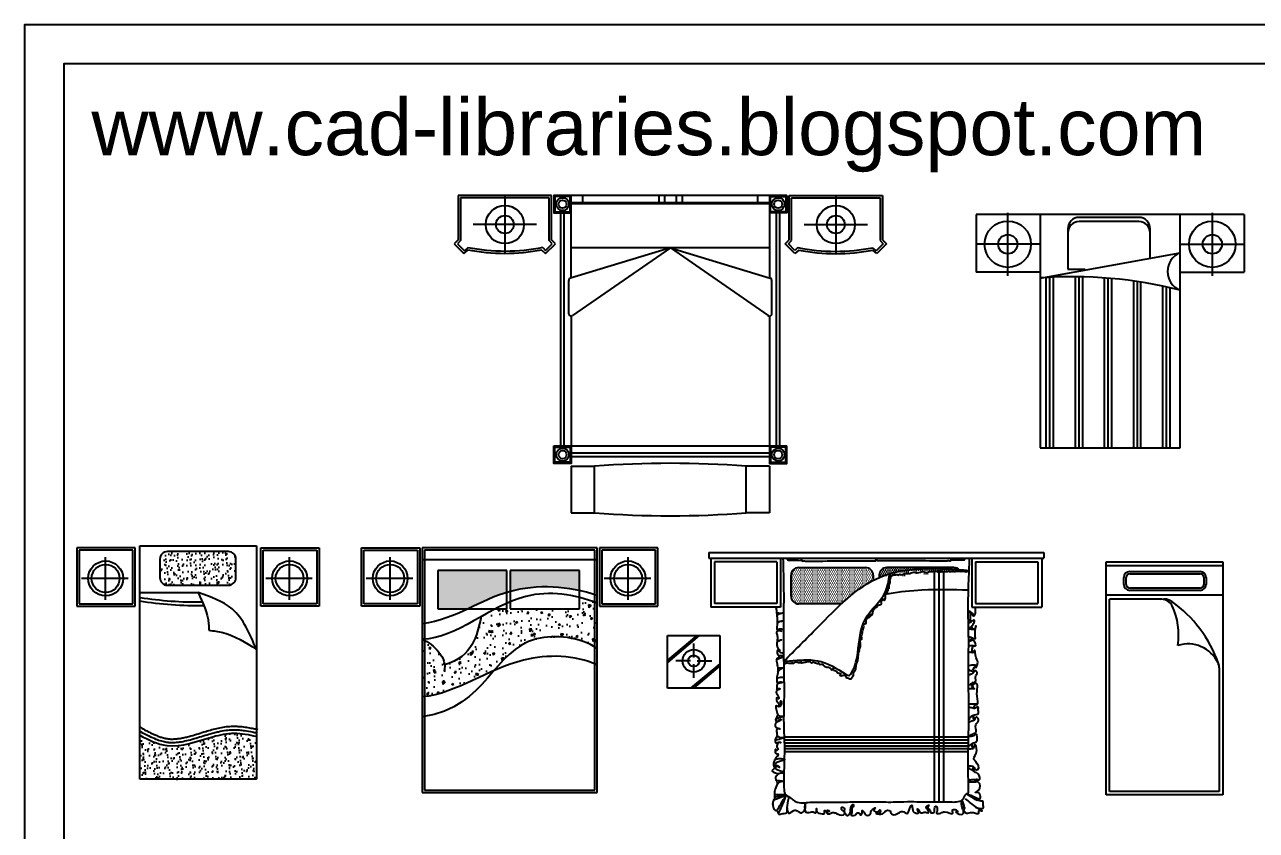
# Model space of a CAD drawing. Header units: inches. Extents: x 6.7 to 49.2, y 11 to 35.8.
# Drawn here: x 6.71 to 17.28, y 28.93 to 35.84 of the extents above; entities that cross this region are included whole.
import ezdxf

# ---------------------------------------------------------------- set-up
doc = ezdxf.new("R2010")
doc.units = ezdxf.units.IN
doc.header["$MEASUREMENT"] = 0
for name, color, linetype in [('02', 2, 'Continuous'), ('1', 1, 'Continuous'), ('4', 4, 'Continuous'), ('8', 8, 'Continuous'), ('kadrbm', 4, 'Continuous')]:
    doc.layers.add(name, color=color, linetype=linetype)
doc.styles.add('bmmm', font='swissel.ttf')
pattern_1 = [(0, (13.117872, 31.022741), (0.0079375, 0.015875), [0, -0.015875])]

# ---------------------------------------------------------------- blocks, each defined once
blk = doc.blocks.new('kadrbm')
at = {"layer": 'kadrbm', "color": 4}
blk.add_lwpolyline([(0, 0), (0, 24.797), (21, 24.797), (21, 0), (0, 0)], close=True, dxfattribs=at)
blk.add_lwpolyline([(20.663, 0.326), (20.663, 24.46), (0.337, 24.46), (0.337, 0.326), (20.663, 0.326)], dxfattribs=at)
at = {"layer": 'kadrbm', "color": 211, "true_color": 0xf674fb, "style": 'bmmm'}
blk.add_text('www.cad-libraries.blogspot.com', height=0.48513, dxfattribs=at).set_placement((0.573, 23.677))

msp = doc.modelspace()

# ---------------------------------------------------------------- hatches: boundary and pattern name
at = {"layer": '4'}
h = msp.add_hatch(dxfattribs=at)
h.set_pattern_fill('PLAST', color=256, angle=180, style=0)
h.set_pattern_definition([(90, (22.4753, 26.48038), (0.25, 1e-16), []), (90, (22.50654, 26.48038), (0.25, 1e-16), []), (90, (22.5378, 26.48038), (0.25, 1e-16), [])])
edge = h.paths.add_edge_path()
edge.add_ellipse((15.699, 29.93), major_axis=(2.651, 2.651), ratio=1, start_angle=390.7444, end_angle=409.2318, ccw=False)
edge.add_line((16.623, 33.564), (16.623, 32.213))
edge.add_line((16.623, 32.213), (15.423, 32.213))
edge.add_line((15.423, 32.213), (15.423, 33.669))
at = {"layer": '8'}
h = msp.add_hatch(dxfattribs=at)
h.set_pattern_fill('AR-SAND', color=256, scale=0.04, angle=90, style=0)
h.set_pattern_definition([(127.5, (7.15925, 32.3265), (-0.077073, -0.0025197), [0, -0.0608, 0, -0.068, 0, -0.065]), (97.5, (7.15925, 32.3265), (-0.112886, 0.070791), [0, -0.0328, 0, -0.0548, 0, -0.021]), (57.5, (7.15925, 32.2773), (-0.0002264, 0.1245657), [0, -0.02, 0, -0.072, 0, -0.094]), (47.5, (7.15925, 32.2773), (-0.035107, 0.120245), [0, -0.01, 0, -0.0472, 0, -0.054])])
h.paths.add_polyline_path([(7.935, 31.321, 0.414214), (7.87, 31.256), (7.87, 31.098, 0.414214), (7.935, 31.033), (8.458, 31.033, 0.414214), (8.523, 31.098), (8.523, 31.256, 0.414214), (8.458, 31.321)])
h = msp.add_hatch(dxfattribs=at)
h.set_pattern_fill('DOTS', color=256, scale=0.01, style=0)
h.set_pattern_definition(pattern_1)
edge = h.paths.add_edge_path()
edge.add_arc((13.35, 31.119), 0.065, 90, 180)
edge.add_line((13.285, 31.119), (13.285, 30.938))
edge.add_arc((13.35, 30.938), 0.065, 180, 270)
edge.add_line((13.35, 30.873), (13.717, 30.873))
edge.add_spline(control_points=[(13.717, 30.873), (13.802, 30.952), (13.892, 31.023), (13.99, 31.075)], knot_values=[691.066453, 691.066453, 691.066453, 691.066453, 1032.919218, 1032.919218, 1032.919218, 1032.919218], degree=3, periodic=0)
edge.add_line((13.99, 31.075), (13.99, 31.119))
edge.add_arc((13.925, 31.119), 0.065, 0, 90)
edge.add_line((13.925, 31.184), (13.35, 31.184))
h = msp.add_hatch(dxfattribs=at)
h.set_pattern_fill('DOTS,_I', color=256, scale=0.01, style=2)
h.set_pattern_definition(pattern_1)
edge = h.paths.add_edge_path()
edge.add_spline(control_points=[(14.816, 31.16), (14.556, 31.166), (14.293, 31.172), (14.045, 31.101), (14.042, 31.101)], knot_values=[1014.256874, 1014.256874, 1014.256874, 1014.256874, 1782.677613, 1790.576779, 1790.576779, 1790.576779, 1790.576779], degree=3, periodic=0)
edge.add_arc((14.682, 31.118), 0.0662, 41.963, 89.6456)
edge.add_line((14.683, 31.184), (14.107, 31.184))
edge.add_arc((14.107, 31.119), 0.065, 90, 180)
edge.add_line((14.042, 31.119), (14.042, 31.101))
h = msp.add_hatch(dxfattribs=at)
h.set_pattern_fill('AR-SAND', color=256, scale=0.01, style=0)
h.set_pattern_definition([(37.5, (7.15925, 32.326502), (-0.000629934, 0.01926824), [0, -0.0152, 0, -0.017, 0, -0.01625]), (7.5, (7.15925, 32.326502), (0.01769777, 0.02822146), [0, -0.0082, 0, -0.0137, 0, -0.00525]), (327.5, (7.14695, 32.326502), (0.03114142, 5.659e-05), [0, -0.005, 0, -0.018, 0, -0.0235]), (317.5, (7.14695, 32.326502), (0.03006127, 0.00877676), [0, -0.0025, 0, -0.0118, 0, -0.0135])])
edge = h.paths.add_edge_path()
edge.add_line((10.254, 31.16), (10.254, 30.829))
edge.add_line((10.254, 30.829), (10.511, 30.829))
edge.add_spline(control_points=[(10.511, 30.829), (10.623, 30.881), (10.73, 30.936), (10.847, 30.971)], knot_values=[827.96392, 827.96392, 827.96392, 827.96392, 1206.733073, 1206.733073, 1206.733073, 1206.733073], degree=3, periodic=0)
edge.add_line((10.847, 30.971), (10.847, 31.16))
edge.add_line((10.847, 31.16), (10.254, 31.16))
edge = h.paths.add_edge_path()
edge.add_line((10.876, 31.16), (10.876, 30.98))
edge.add_spline(control_points=[(10.876, 30.98), (11.061, 31.03), (11.272, 31.031), (11.469, 30.988)], knot_values=[209.090717, 209.090717, 209.090717, 209.090717, 797.493853, 797.493853, 797.493853, 797.493853], degree=3, periodic=0)
edge.add_line((11.469, 30.988), (11.469, 31.16))
edge.add_line((11.469, 31.16), (10.876, 31.16))
h = msp.add_hatch(dxfattribs=at)
h.set_pattern_fill('AR-CONC,_O', color=256, scale=0.001, angle=180)
h.set_pattern_definition([(230, (45.39346, 33.05556), (-0.1821847, 0.0159391), [0.01905, -0.20955]), (175, (45.39346, 33.05556), (0.0352428, -0.1910566), [0.01524, -0.16764]), (280.451, (45.37828, 33.05689), (-0.1469425, -0.1751167), [0.01619, -0.17809]), (226.1842, (45.39346, 33.00476), (-0.271079, 0.0420423), [0.028575, -0.314325]), (276.6356, (45.37087, 33.00826), (-0.2374042, -0.2474256), [0.024285, -0.267135]), (171.184, (45.39346, 33.00476), (-0.2374046, -0.2474251), [0.02286, -0.25146]), (201, (45.36806, 33.01746), (-0.1516149, 0.1022655), [0.01905, -0.20955]), (146, (45.36806, 33.01746), (-0.061802, -0.184188), [0.01524, -0.16764]), (251.4514, (45.35543, 33.02598), (-0.2134165, -0.0819229), [0.01619, -0.17809]), (217.5, (45.393464, 33.05556), (-0.0030886, -0.08455504), [0, -0.165608, 0, -0.17018, 0, -0.168275]), (187.5, (45.39346, 33.05556), (-0.06681966, -0.10018057), [0, -0.097028, 0, -0.161798, 0, -0.064135]), (147.5, (45.450106, 33.05556), (-0.1355906, 0.00572874), [0, -0.0635, 0, -0.19812, 0, -0.26289]), (137.5, (45.4755, 33.05556), (-0.1481292, -0.0254265), [0, -0.08255, 0, -0.131572, 0, -0.18669])])
edge = h.paths.add_edge_path()
edge.add_spline(control_points=[(10.746, 30.829), (10.706, 30.808), (10.666, 30.786), (10.627, 30.764)], knot_values=[957.946466, 957.946466, 957.946466, 957.946466, 1084.800244, 1084.800244, 1084.800244, 1084.800244], degree=3, periodic=0)
edge.add_spline(control_points=[(10.627, 30.764), (10.587, 30.594), (10.557, 30.425), (10.313, 30.349)], knot_values=[115.009439, 115.009439, 115.009439, 115.009439, 635.79706, 635.79706, 635.79706, 635.79706], degree=3, periodic=0)
edge.add_spline(control_points=[(10.309, 30.299), (10.313, 30.315), (10.315, 30.332), (10.313, 30.349)], knot_values=[278.193051, 278.193051, 278.193051, 278.193051, 329.380621, 329.380621, 329.380621, 329.380621], degree=3, periodic=0)
edge.add_spline(control_points=[(10.313, 30.349), (10.303, 30.441), (10.207, 30.535), (10.121, 30.569)], knot_values=[0, 0, 0, 0, 278.193051, 278.193051, 278.193051, 278.193051], degree=3, periodic=0)
edge.add_line((10.121, 30.569), (10.121, 30.074))
edge.add_spline(control_points=[(10.121, 30.074), (10.336, 30.096), (10.53, 30.209), (10.736, 30.299)], knot_values=[991.95921, 991.95921, 991.95921, 991.95921, 1651.15143, 1651.15143, 1651.15143, 1651.15143], degree=3, periodic=0)
edge.add_spline(control_points=[(10.736, 30.299), (10.839, 30.42), (11.032, 30.638), (11.477, 30.588), (11.621, 30.49)], knot_values=[154.707964, 154.707964, 154.707964, 154.707964, 677.501928, 1179.582965, 1179.582965, 1179.582965, 1179.582965], degree=3, periodic=0)
edge.add_line((11.621, 30.49), (11.621, 30.88))
edge.add_spline(control_points=[(11.621, 30.88), (11.572, 30.899), (11.521, 30.916), (11.469, 30.929)], knot_values=[73.659706, 73.659706, 73.659706, 73.659706, 230.016178, 230.016178, 230.016178, 230.016178], degree=3, periodic=0)
edge.add_line((11.469, 30.929), (11.469, 30.829))
edge.add_line((11.469, 30.829), (10.876, 30.829))
edge.add_line((10.876, 30.829), (10.746, 30.829))
h = msp.add_hatch(dxfattribs=at)
h.set_pattern_fill('AR-SAND', color=256, scale=0.04, angle=90, style=0)
h.set_pattern_definition([(127.5, (-41.442296, -53.204974), (-0.07707295, -0.002519734), [0, -0.0608, 0, -0.068, 0, -0.065]), (97.5, (-41.4423, -53.20497), (-0.11288584, 0.07079107), [0, -0.0328, 0, -0.0548, 0, -0.021]), (57.5, (-41.442296, -53.254174), (-0.00022636, 0.124565674), [0, -0.02, 0, -0.072, 0, -0.094]), (47.5, (-41.4423, -53.25417), (-0.03510702, 0.12024506), [0, -0.01, 0, -0.0472, 0, -0.054])])
edge = h.paths.add_edge_path()
edge.add_spline(control_points=[(8.698, 29.737), (8.634, 29.75), (8.509, 29.776), (8.253, 29.723), (7.974, 29.604), (7.774, 29.706), (7.698, 29.745)], knot_values=[0, 0, 0, 0, 192.062311, 378.899069, 780.592468, 1027.907884, 1027.907884, 1027.907884, 1027.907884], degree=3, periodic=0)
edge.add_line((7.698, 29.745), (7.698, 29.37))
edge.add_line((7.698, 29.37), (8.698, 29.37))
edge.add_line((8.698, 29.37), (8.698, 29.737))

# ---------------------------------------------------------------- linework, layer by layer
at = {"layer": '02'}
for p, q in [((11.23, 34.378), (10.43, 34.378)), ((10.43, 34.378), (10.43, 33.998)), ((11.23, 33.998), (11.23, 34.378)), ((13.27, 34.378), (14.07, 34.378)), ((13.27, 33.998), (13.27, 34.378)), ((14.07, 34.378), (14.07, 33.998)), ((11.4, 34.318), (13.1, 34.318)), ((11.31, 32.228), (11.31, 34.228)), ((11.34, 32.228), (11.34, 34.228)), ((13.16, 32.228), (13.16, 34.228)), ((13.19, 32.228), (13.19, 34.228)), ((14.873, 34.213), (14.873, 33.718)), ((17.173, 34.213), (14.873, 34.213)), ((15.423, 34.213), (15.423, 32.213)), ((16.27, 34.189), (15.757, 34.189)), ((16.623, 32.213), (16.623, 34.213)), ((17.173, 34.213), (17.173, 33.718)), ((15.661, 34.093), (15.661, 33.744)), ((16.366, 33.83), (16.366, 34.093)), ((10.43, 33.998), (10.394, 33.962)), ((10.394, 33.962), (10.479, 33.878)), ((11.18, 33.878), (11.265, 33.962)), ((11.265, 33.962), (11.23, 33.998)), ((13.234, 33.962), (13.27, 33.998)), ((13.319, 33.878), (13.234, 33.962)), ((14.105, 33.962), (14.02, 33.878)), ((14.07, 33.998), (14.105, 33.962)), ((10.479, 33.878), (10.511, 33.909)), ((11.148, 33.909), (11.18, 33.878)), ((13.351, 33.909), (13.319, 33.878)), ((14.02, 33.878), (13.988, 33.909)), ((15.423, 33.669), (16.623, 33.885)), ((15.423, 33.718), (14.873, 33.718)), ((15.661, 33.744), (15.808, 33.744)), ((16.623, 33.718), (17.173, 33.718)), ((11.4, 32.168), (13.1, 32.168)), ((11.4, 32.138), (13.1, 32.138)), ((15.423, 32.213), (16.623, 32.213)), ((11.4, 32.055), (11.4, 31.655)), ((11.4, 32.055), (11.6, 32.055)), ((13.1, 32.055), (12.9, 32.055)), ((13.1, 32.055), (13.1, 31.655)), ((11.4, 31.655), (11.6, 31.655)), ((13.1, 31.655), (12.9, 31.655)), ((7.404, 30.907), (7.404, 31.273)), ((8.983, 30.907), (8.983, 31.273)), ((9.846, 30.907), (9.846, 31.273)), ((11.887, 30.907), (11.887, 31.273)), ((7.597, 31.091), (7.198, 31.091)), ((9.177, 31.091), (8.778, 31.091)), ((10.04, 31.091), (9.641, 31.091)), ((12.081, 31.091), (11.681, 31.091)), ((14.514, 31.153), (14.514, 29.173)), ((14.554, 31.147), (14.554, 29.173)), ((14.594, 31.151), (14.594, 29.173)), ((16.161, 31.039), (16.161, 31.1)), ((16.191, 31.13), (16.796, 31.13)), ((16.826, 31.1), (16.826, 31.039)), ((16.796, 31.009), (16.191, 31.009)), ((12.498, 30.601), (12.224, 30.37)), ((12.476, 30.601), (12.224, 30.391)), ((12.224, 30.151), (12.224, 30.601)), ((12.224, 30.601), (12.674, 30.601)), ((12.674, 30.601), (12.674, 30.151)), ((12.451, 30.414, -0.652), (12.451, 30.532, -0.652)), ((12.422, 30.384, -0.652), (12.298, 30.384, -0.652)), ((12.674, 30.358), (12.423, 30.151)), ((12.674, 30.34), (12.449, 30.151)), ((12.451, 30.237, -0.652), (12.451, 30.355, -0.652)), ((12.481, 30.384, -0.652), (12.605, 30.384, -0.652)), ((12.674, 30.151), (12.224, 30.151)), ((13.227, 29.706), (14.807, 29.706)), ((13.228, 29.731), (14.808, 29.731)), ((13.228, 29.681), (14.807, 29.681)), ((13.228, 29.656), (14.806, 29.656)), ((13.228, 29.631), (14.806, 29.631)), ((13.228, 29.606), (14.806, 29.606))]:
    msp.add_line(p, q, dxfattribs=at)
for points in [[(13.25, 34.378), (11.25, 34.378), (11.25, 34.228), (11.4, 34.228)], [(13.25, 34.378), (13.25, 34.228), (13.1, 34.228)], [(11.4, 33.342), (11.4, 32.078), (11.25, 32.078), (11.25, 32.228)], [(13.1, 33.342), (13.1, 32.078), (13.25, 32.078), (13.25, 32.228)], [(11.25, 32.228), (13.25, 32.228)]]:
    msp.add_lwpolyline(points, dxfattribs=at)
for points in [[(11.148, 33.909, -0.099087), (10.511, 33.909, -0.099087)], [(13.351, 33.909, 0.099087), (13.988, 33.909, 0.099087)]]:
    msp.add_lwpolyline(points, format="xyb", dxfattribs=at)
for centre, radius in [((7.404, 31.091), 0.12), ((8.983, 31.091), 0.12), ((9.846, 31.091), 0.12), ((11.887, 31.091), 0.12), ((12.451, 30.384, -0.652), 0.096), ((12.451, 30.384, -0.652), 0.0481)]:
    msp.add_circle(centre, radius, dxfattribs=at)
for centre, radius, start, end in [((15.757, 34.093), 0.096, 90, 180), ((16.27, 34.093), 0.096, 0, 90), ((16.69, 33.725), 0.174, 112.8103, 247.3419), ((15.7, 29.956), 3.724, 75.6488, 94.2705), ((12.25, 23.617), 8.462, 85.5948, 94.4052), ((12.25, 40.092), 8.463, 265.5948, 274.4052), ((16.191, 31.1), 0.03, 90, 180), ((16.796, 31.1), 0.03, 0, 90), ((16.191, 31.039), 0.03, 180, 270), ((16.796, 31.039), 0.03, 270, 0)]:
    msp.add_arc(centre, radius, start, end, dxfattribs=at)
msp.add_open_spline([(14.807, 30.99), (14.674, 30.993), (14.447, 30.999), (14.211, 30.975), (14.109, 30.957), (14.1, 30.955)], degree=3, knots=[0, 0, 0, 0, 398.015383, 680.675561, 709.078285, 709.078285, 709.078285, 709.078285], dxfattribs=at)
at = {"layer": '1'}
for p, q in [((7.698, 31.37), (8.698, 31.37)), ((7.698, 29.37), (7.698, 31.37)), ((8.698, 31.37), (8.698, 29.37)), ((15.989, 31.233), (16.989, 31.233)), ((15.989, 29.233), (15.989, 31.233)), ((15.989, 31.203), (16.989, 31.203)), ((16.989, 31.233), (16.989, 29.233)), ((16.141, 31.039), (16.141, 31.1)), ((16.191, 31.15), (16.796, 31.15)), ((16.846, 31.1), (16.846, 31.039)), ((7.698, 30.97), (8.198, 30.97)), ((16.796, 30.989), (16.191, 30.989)), ((16.989, 30.949), (15.989, 30.949)), ((16.019, 29.263), (16.019, 30.912)), ((16.466, 30.912), (16.019, 30.912)), ((16.959, 30.324), (16.959, 29.263)), ((8.698, 29.37), (7.698, 29.37)), ((16.989, 29.233), (15.989, 29.233)), ((16.959, 29.263), (16.019, 29.263))]:
    msp.add_line(p, q, dxfattribs=at)
for centre, radius, start, end in [((16.191, 31.1), 0.05, 90, 180), ((16.796, 31.1), 0.05, 0, 90), ((16.191, 31.039), 0.05, 180, 270), ((16.796, 31.039), 0.05, 270, 0), ((16.486, 30.796), 0.118, 56.0738, 103.0605), ((16.466, 30.812), 0.1, 25.5266, 90), ((15.918, 29.998), 1.097, 19.2854, 54.7228), ((16.039, 30.609), 0.572, 350.7391, 25.5266), ((16.691, 30.243), 0.286, 25.5159, 107.5624), ((16.859, 30.324), 0.1, 0, 25.5159), ((16.859, 30.328), 0.1, 0, 19.2854)]:
    msp.add_arc(centre, radius, start, end, dxfattribs=at)
msp.add_spline([(8.698, 30.482), (8.489, 30.83), (8.198, 30.97)], degree=3, dxfattribs=at)
at = {"layer": '4'}
for p, q in [((11.21, 34.358), (10.45, 34.358)), ((10.45, 34.358), (10.45, 33.99)), ((10.83, 34.378), (10.83, 33.878)), ((11.21, 33.99), (11.21, 34.358)), ((11.4, 33.67), (11.4, 34.378)), ((11.5, 34.318), (11.5, 34.378)), ((12.15, 34.378), (12.15, 34.318)), ((12.2, 34.378), (12.2, 34.318)), ((12.3, 34.378), (12.3, 34.318)), ((12.35, 34.378), (12.35, 34.318)), ((13, 34.318), (13, 34.378)), ((13.1, 34.378), (13.1, 33.67)), ((13.29, 34.358), (14.05, 34.358)), ((13.29, 33.99), (13.29, 34.358)), ((13.67, 34.378), (13.67, 33.878)), ((14.05, 34.358), (14.05, 33.99)), ((15.145, 33.689), (15.145, 34.229)), ((16.27, 34.154), (15.757, 34.154)), ((16.9, 33.689), (16.9, 34.229)), ((11.101, 34.128), (10.558, 34.128)), ((13.398, 34.128), (13.941, 34.128)), ((10.45, 33.99), (10.423, 33.962)), ((10.423, 33.962), (10.484, 33.901)), ((10.513, 33.929), (10.484, 33.901)), ((11.155, 33.931), (11.18, 33.906)), ((11.18, 33.906), (11.237, 33.962)), ((11.237, 33.962), (11.21, 33.99)), ((12.25, 33.927), (11.392, 33.668)), ((13.1, 33.927), (11.4, 33.927)), ((12.25, 33.927), (11.411, 33.346)), ((12.25, 33.927), (13.107, 33.668)), ((12.25, 33.927), (13.088, 33.346)), ((13.263, 33.962), (13.29, 33.99)), ((13.319, 33.906), (13.263, 33.962)), ((13.344, 33.931), (13.319, 33.906)), ((13.986, 33.929), (14.015, 33.901)), ((14.077, 33.962), (14.015, 33.901)), ((14.05, 33.99), (14.077, 33.962)), ((15.415, 33.959), (14.875, 33.959)), ((16.63, 33.959), (17.17, 33.959)), ((11.379, 33.362), (11.379, 33.649)), ((13.12, 33.362), (13.12, 33.649)), ((11.6, 31.655), (11.6, 32.055)), ((12.9, 31.655), (12.9, 32.055)), ((7.658, 31.353), (7.158, 31.353)), ((7.158, 31.353), (7.158, 30.853)), ((7.638, 31.333), (7.178, 31.333)), ((7.178, 31.333), (7.178, 30.873)), ((7.638, 30.873), (7.638, 31.333)), ((7.658, 30.853), (7.658, 31.353)), ((8.458, 31.321), (7.935, 31.321)), ((8.737, 31.353), (9.237, 31.353)), ((8.737, 30.853), (8.737, 31.353)), ((8.757, 31.333), (9.217, 31.333)), ((8.757, 30.873), (8.757, 31.333)), ((9.217, 31.333), (9.217, 30.873)), ((9.237, 31.353), (9.237, 30.853)), ((9.6, 31.353), (10.1, 31.353)), ((9.6, 30.853), (9.6, 31.353)), ((9.62, 31.333), (10.08, 31.333)), ((9.62, 30.873), (9.62, 31.333)), ((10.08, 31.333), (10.08, 30.873)), ((10.1, 31.353), (10.1, 30.853)), ((11.621, 31.354), (10.121, 31.354)), ((10.121, 31.354), (10.121, 29.254)), ((11.601, 31.334), (10.141, 31.334)), ((10.141, 31.334), (10.141, 29.274)), ((11.601, 29.274), (11.601, 31.334)), ((11.621, 29.254), (11.621, 31.354)), ((12.141, 31.353), (11.641, 31.353)), ((11.641, 31.353), (11.641, 30.853)), ((12.121, 31.333), (11.661, 31.333)), ((11.661, 31.333), (11.661, 30.873)), ((12.121, 30.873), (12.121, 31.333)), ((12.141, 30.853), (12.141, 31.353)), ((12.579, 31.315), (15.454, 31.315)), ((12.579, 31.315), (12.579, 31.265)), ((15.454, 31.315), (15.454, 31.265)), ((7.87, 31.256), (7.87, 31.098)), ((8.523, 31.098), (8.523, 31.256)), ((10.121, 31.254), (11.621, 31.254)), ((12.579, 31.265), (15.454, 31.265)), ((12.596, 31.265), (12.596, 30.845)), ((13.164, 31.233), (12.628, 31.233)), ((12.628, 31.233), (12.628, 30.877)), ((13.164, 31.233), (13.164, 30.877)), ((13.196, 31.265), (13.196, 30.845)), ((13.35, 31.184), (13.925, 31.184)), ((14.013, 31.242), (14.016, 31.265)), ((14.016, 31.265), (14.02, 31.242)), ((14.683, 31.184), (14.107, 31.184)), ((14.836, 31.265), (14.836, 30.845)), ((14.868, 31.233), (15.404, 31.233)), ((14.868, 31.233), (14.868, 30.877)), ((15.404, 31.233), (15.404, 30.877)), ((15.436, 31.265), (15.436, 30.845)), ((10.847, 31.16), (10.254, 31.16)), ((10.254, 31.16), (10.254, 30.829)), ((10.847, 30.829), (10.847, 31.16)), ((11.469, 31.16), (10.876, 31.16)), ((10.876, 31.16), (10.876, 30.829)), ((11.469, 30.829), (11.469, 31.16)), ((13.285, 30.938), (13.285, 31.119)), ((13.99, 31.119), (13.99, 31.075)), ((14.042, 31.119), (14.042, 31.101)), ((7.935, 31.033), (8.458, 31.033)), ((7.178, 30.873), (7.638, 30.873)), ((9.217, 30.873), (8.757, 30.873)), ((10.08, 30.873), (9.62, 30.873)), ((11.661, 30.873), (12.121, 30.873)), ((13.164, 30.877), (12.628, 30.877)), ((13.717, 30.873), (13.35, 30.873)), ((14.868, 30.877), (15.404, 30.877)), ((7.158, 30.853), (7.658, 30.853)), ((9.237, 30.853), (8.737, 30.853)), ((10.1, 30.853), (9.6, 30.853)), ((10.254, 30.829), (10.847, 30.829)), ((10.876, 30.829), (11.469, 30.829)), ((11.641, 30.853), (12.141, 30.853)), ((13.196, 30.845), (12.596, 30.845)), ((14.836, 30.845), (15.436, 30.845)), ((10.121, 29.254), (11.621, 29.254)), ((10.141, 29.274), (11.601, 29.274))]:
    msp.add_line(p, q, dxfattribs=at)
for points in [[(11.26, 34.238), (11.39, 34.238), (11.39, 34.368), (11.26, 34.368)], [(13.24, 34.238), (13.11, 34.238), (13.11, 34.368), (13.24, 34.368)], [(11.26, 32.218), (11.39, 32.218), (11.39, 32.088), (11.26, 32.088)], [(13.24, 32.218), (13.11, 32.218), (13.11, 32.088), (13.24, 32.088)]]:
    msp.add_lwpolyline(points, close=True, dxfattribs=at)
msp.add_lwpolyline([(11.4, 34.308), (13.1, 34.308)], dxfattribs=at)
for points in [[(11.155, 33.931, -0.101024), (10.513, 33.929, -0.099087)], [(13.344, 33.931, 0.101024), (13.986, 33.929, 0.099087)]]:
    msp.add_lwpolyline(points, format="xyb", dxfattribs=at)
for centre, radius in [((11.325, 34.303), 0.055), ((13.175, 34.303), 0.055), ((10.83, 34.128), 0.164), ((11.325, 34.303), 0.035), ((13.175, 34.303), 0.035), ((13.67, 34.128), 0.164), ((10.83, 34.128), 0.0768), ((13.67, 34.128), 0.0768), ((15.145, 33.959), 0.199), ((16.9, 33.959), 0.199), ((15.145, 33.959), 0.0825), ((16.9, 33.959), 0.0825), ((11.325, 32.153), 0.055), ((11.325, 32.153), 0.035), ((13.175, 32.153), 0.055), ((13.175, 32.153), 0.035), ((7.404, 31.091), 0.15), ((8.983, 31.091), 0.15), ((9.846, 31.091), 0.15), ((11.887, 31.091), 0.15)]:
    msp.add_circle(centre, radius, dxfattribs=at)
for centre, radius, start, end in [((15.757, 34.058), 0.096, 90, 180), ((16.27, 34.058), 0.096, 0, 90), ((11.399, 33.649), 0.02, 108.8994, 180), ((13.1, 33.649), 0.02, 0, 71.1006), ((11.399, 33.362), 0.02, 180, 308.1868), ((13.1, 33.362), 0.02, 231.8132, 0), ((7.935, 31.256), 0.065, 90, 180), ((8.458, 31.256), 0.065, 0, 90), ((13.35, 31.119), 0.065, 90, 180), ((13.925, 31.119), 0.065, 0, 90), ((14.107, 31.119), 0.065, 90, 180), ((14.682, 31.118), 0.0662, 42.0005, 89.6456), ((7.935, 31.098), 0.065, 180, 270), ((8.458, 31.098), 0.065, 270, 0), ((8.2, 34.086), 3.227, 261.0176, 270.84), ((8.2, 34.086), 3.197, 261.0176, 270.6242), ((13.35, 30.938), 0.065, 180, 270)]:
    msp.add_arc(centre, radius, start, end, dxfattribs=at)
for points in [[(13.216, 31.265), (13.222, 30.982), (13.222, 30.853), (13.222, 30.744), (13.222, 30.607), (13.222, 30.503), (13.222, 30.389), (13.225, 30.191), (13.225, 30.073), (13.222, 29.875), (13.228, 29.663), (13.225, 29.465), (13.225, 29.276), (13.228, 29.253), (13.251, 29.225), (13.265, 29.219), (13.294, 29.196), (13.325, 29.176), (13.446, 29.17), (13.638, 29.17), (13.79, 29.173), (13.974, 29.173), (14.077, 29.173), (14.163, 29.173), (14.284, 29.176), (14.499, 29.173), (14.665, 29.173), (14.72, 29.176), (14.763, 29.199), (14.788, 29.239), (14.803, 29.25), (14.809, 29.282), (14.809, 29.769), (14.811, 30.025), (14.809, 30.125), (14.809, 30.435), (14.809, 30.618), (14.806, 30.773), (14.806, 30.882), (14.809, 31.045), (14.814, 31.16), (14.816, 31.265)], [(13.222, 30.379), (13.512, 30.67), (14.05, 31.103), (14.816, 31.16)], [(13.25, 31.265), (13.261, 31.249), (13.281, 31.247), (13.371, 31.245), (13.373, 31.245), (13.375, 31.253), (13.377, 31.245), (13.395, 31.242), (13.408, 31.24)], [(13.408, 31.24), (14.004, 31.242), (14.013, 31.242)], [(14.625, 31.24), (14.028, 31.242), (14.02, 31.242)], [(14.782, 31.265), (14.771, 31.249), (14.752, 31.247), (14.662, 31.245), (14.66, 31.245), (14.658, 31.253), (14.656, 31.245), (14.638, 31.242), (14.625, 31.24)], [(13.222, 30.379), (13.354, 30.39), (13.512, 30.385), (13.758, 30.268), (13.78, 30.259), (13.807, 30.286), (13.858, 30.454), (13.924, 30.745), (14.095, 30.977), (14.13, 31.123)], [(14.143, 31.109), (14.165, 31.121), (14.175, 31.121), (14.18, 31.119), (14.186, 31.124), (14.203, 31.121), (14.204, 31.12), (14.223, 31.128), (14.225, 31.124), (14.239, 31.126), (14.292, 31.133), (14.315, 31.138), (14.338, 31.146), (14.363, 31.143), (14.356, 31.141), (14.396, 31.145), (14.405, 31.15), (14.464, 31.147), (14.467, 31.15), (14.475, 31.15), (14.509, 31.153), (14.548, 31.153), (14.539, 31.151), (14.57, 31.15), (14.565, 31.155), (14.583, 31.153), (14.577, 31.15), (14.602, 31.151), (14.627, 31.152), (14.633, 31.155), (14.639, 31.153), (14.657, 31.152), (14.667, 31.153), (14.679, 31.153), (14.687, 31.15), (14.696, 31.152), (14.717, 31.153), (14.73, 31.154), (14.743, 31.151), (14.757, 31.154), (14.794, 31.15), (14.799, 31.153), (14.806, 31.151), (14.813, 31.152), (14.816, 31.152)], [(8.198, 30.97), (8.288, 30.703), (8.29, 30.646)], [(13.156, 30.845), (13.166, 30.726), (13.163, 30.66), (13.163, 30.655), (13.185, 30.647), (13.203, 30.639), (13.169, 30.641), (13.163, 30.612), (13.169, 30.58), (13.169, 30.554), (13.182, 30.559), (13.203, 30.564), (13.169, 30.546), (13.166, 30.509), (13.177, 30.487), (13.19, 30.474), (13.169, 30.477), (13.166, 30.458), (13.177, 30.429), (13.185, 30.421), (13.171, 30.411), (13.163, 30.371), (13.171, 30.326), (13.169, 30.267), (13.163, 30.212), (13.171, 30.188), (13.182, 30.201), (13.211, 30.198), (13.19, 30.193), (13.163, 30.177), (13.163, 30.158), (13.163, 30.132), (13.174, 30.148), (13.193, 30.143), (13.174, 30.135), (13.158, 30.119), (13.171, 30.089), (13.179, 30.058), (13.166, 30.066), (13.166, 30.034), (13.179, 30.02), (13.182, 30.002), (13.19, 30.012), (13.198, 30.042), (13.201, 30.005), (13.171, 29.991), (13.161, 29.999), (13.166, 29.936), (13.171, 29.92), (13.153, 29.882), (13.158, 29.864), (13.195, 29.882), (13.201, 29.882), (13.177, 29.864), (13.156, 29.853), (13.153, 29.819), (13.185, 29.803), (13.19, 29.8), (13.169, 29.8), (13.163, 29.768), (13.161, 29.729), (13.148, 29.699), (13.161, 29.678), (13.171, 29.683), (13.187, 29.686), (13.198, 29.683), (13.179, 29.681), (13.166, 29.662), (13.163, 29.646), (13.174, 29.63), (13.156, 29.614), (13.153, 29.625), (13.15, 29.599), (13.171, 29.585), (13.14, 29.524), (13.145, 29.476), (13.166, 29.487), (13.185, 29.468), (13.174, 29.476), (13.14, 29.461), (13.124, 29.437), (13.171, 29.41), (13.158, 29.397), (13.153, 29.376), (13.166, 29.338), (13.15, 29.283), (13.142, 29.24), (13.142, 29.203), (13.129, 29.171), (13.129, 29.142), (13.148, 29.102), (13.166, 29.094), (13.177, 29.07), (13.214, 29.073), (13.251, 29.086), (13.251, 29.123), (13.264, 29.078), (13.309, 29.1), (13.339, 29.097), (13.368, 29.081), (13.402, 29.102), (13.408, 29.158), (13.41, 29.089), (13.44, 29.084), (13.487, 29.084), (13.495, 29.078), (13.503, 29.118), (13.506, 29.089), (13.522, 29.078), (13.572, 29.081), (13.572, 29.1), (13.594, 29.092), (13.599, 29.102), (13.615, 29.094), (13.591, 29.081), (13.591, 29.076), (13.607, 29.07), (13.633, 29.081), (13.66, 29.081), (13.689, 29.068), (13.745, 29.07), (13.742, 29.092), (13.724, 29.102), (13.721, 29.129), (13.745, 29.113), (13.74, 29.102), (13.75, 29.073), (13.763, 29.057), (13.787, 29.068), (13.798, 29.126), (13.819, 29.15), (13.822, 29.139), (13.811, 29.126), (13.806, 29.081), (13.801, 29.06), (13.822, 29.057), (13.843, 29.065), (13.854, 29.081), (13.872, 29.073), (13.875, 29.065), (13.894, 29.07), (13.896, 29.1), (13.915, 29.081), (13.92, 29.065), (13.965, 29.065), (13.971, 29.089), (13.984, 29.108), (14.008, 29.123), (13.997, 29.102), (14.034, 29.092), (14.048, 29.105), (14.048, 29.081), (14.016, 29.073), (14.042, 29.068), (14.087, 29.086), (14.103, 29.1), (14.14, 29.089), (14.14, 29.084), (14.148, 29.07), (14.217, 29.084), (14.241, 29.092), (14.281, 29.073), (14.305, 29.121), (14.321, 29.147), (14.329, 29.102), (14.342, 29.084), (14.379, 29.081), (14.371, 29.113), (14.377, 29.11), (14.393, 29.084), (14.409, 29.081), (14.427, 29.086), (14.464, 29.084), (14.464, 29.094), (14.448, 29.134), (14.467, 29.145), (14.459, 29.129), (14.478, 29.1), (14.486, 29.081), (14.515, 29.089), (14.515, 29.105), (14.528, 29.137), (14.539, 29.097), (14.533, 29.078), (14.571, 29.078), (14.602, 29.089), (14.674, 29.076), (14.671, 29.105), (14.693, 29.108), (14.711, 29.097), (14.714, 29.086), (14.698, 29.086), (14.711, 29.076), (14.764, 29.076), (14.764, 29.097), (14.756, 29.129), (14.775, 29.126), (14.77, 29.113), (14.772, 29.092), (14.791, 29.078), (14.836, 29.084), (14.868, 29.078), (14.897, 29.078), (14.897, 29.097), (14.924, 29.097), (14.871, 29.126), (14.934, 29.121), (14.934, 29.153), (14.932, 29.179), (14.905, 29.182), (14.873, 29.2), (14.889, 29.2), (14.905, 29.198), (14.908, 29.23), (14.889, 29.254), (14.868, 29.254), (14.894, 29.275), (14.894, 29.341), (14.879, 29.346), (14.86, 29.344), (14.881, 29.365), (14.9, 29.362), (14.889, 29.415), (14.852, 29.442), (14.852, 29.476), (14.863, 29.455), (14.889, 29.453), (14.871, 29.519), (14.855, 29.543), (14.879, 29.614), (14.86, 29.662), (14.849, 29.633), (14.839, 29.662), (14.852, 29.681), (14.871, 29.686), (14.871, 29.758), (14.855, 29.742), (14.815, 29.739), (14.844, 29.755), (14.873, 29.776), (14.871, 29.835), (14.894, 29.882), (14.873, 29.901), (14.857, 29.874), (14.855, 29.914), (14.892, 29.93), (14.892, 29.962), (14.889, 29.989), (14.86, 29.978), (14.863, 30.002), (14.879, 30.01), (14.881, 30.081), (14.865, 30.19), (14.841, 30.166), (14.86, 30.143), (14.841, 30.156), (14.847, 30.196), (14.868, 30.206), (14.868, 30.243), (14.881, 30.286), (14.863, 30.299), (14.844, 30.291), (14.86, 30.331), (14.873, 30.344), (14.871, 30.326), (14.886, 30.357), (14.873, 30.411), (14.857, 30.474), (14.844, 30.453), (14.855, 30.514), (14.865, 30.509), (14.847, 30.562), (14.817, 30.551), (14.849, 30.578), (14.865, 30.572), (14.865, 30.594), (14.871, 30.681), (14.857, 30.655), (14.836, 30.679), (14.852, 30.705), (14.857, 30.734), (14.831, 30.721), (14.825, 30.763), (14.828, 30.79), (14.852, 30.769), (14.863, 30.779), (14.868, 30.801), (14.868, 30.845)], [(13.163, 30.799), (13.194, 30.794), (13.224, 30.795), (13.192, 30.786), (13.168, 30.775)], [(14.825, 30.789), (14.81, 30.803), (14.805, 30.803)], [(14.852, 30.769), (14.825, 30.806), (14.81, 30.809)], [(13.168, 30.722), (13.22, 30.727), (13.182, 30.717), (13.164, 30.703)], [(13.166, 30.654), (13.187, 30.659), (13.221, 30.653)], [(14.838, 30.684), (14.824, 30.669), (14.805, 30.662)], [(14.832, 30.721), (14.825, 30.712), (14.808, 30.71)], [(14.808, 30.66), (14.83, 30.656), (14.851, 30.653)], [(8.29, 30.646), (8.41, 30.627), (8.698, 30.482)], [(14.849, 30.576), (14.82, 30.587), (14.809, 30.589)], [(13.175, 30.474), (13.198, 30.456), (13.221, 30.449)], [(14.852, 30.514), (14.826, 30.513), (14.809, 30.51)], [(14.844, 30.452), (14.813, 30.456), (14.81, 30.455)], [(13.161, 30.396), (13.186, 30.406), (13.22, 30.417), (13.222, 30.417)], [(13.176, 30.431), (13.197, 30.431), (13.221, 30.431)], [(13.524, 30.359), (13.525, 30.364), (13.516, 30.362), (13.511, 30.359), (13.494, 30.365), (13.48, 30.369), (13.474, 30.374), (13.465, 30.365), (13.452, 30.373), (13.419, 30.373), (13.39, 30.368), (13.371, 30.37), (13.373, 30.375), (13.374, 30.373), (13.369, 30.378), (13.367, 30.373), (13.363, 30.368), (13.348, 30.368), (13.312, 30.368), (13.301, 30.36), (13.299, 30.365), (13.296, 30.37), (13.291, 30.365), (13.292, 30.364), (13.267, 30.362), (13.251, 30.367), (13.229, 30.357), (13.222, 30.357)], [(14.876, 30.344), (14.856, 30.348), (14.81, 30.34)], [(13.172, 30.324), (13.216, 30.322), (13.203, 30.316), (13.168, 30.284)], [(14.863, 30.296), (14.831, 30.27), (14.805, 30.262)], [(14.842, 30.294), (14.816, 30.303), (14.807, 30.311)], [(14.847, 30.198), (14.825, 30.183), (14.808, 30.174)], [(14.858, 30.144), (14.83, 30.144), (14.808, 30.145)], [(13.158, 29.886), (13.201, 29.903), (13.225, 29.908), (13.175, 29.916), (13.173, 29.924)], [(14.882, 30.013), (14.832, 30.013), (14.809, 30.013)], [(14.863, 29.975), (14.827, 29.982), (14.812, 29.987)], [(14.858, 29.919), (14.813, 29.882), (14.813, 29.878)], [(14.86, 29.874), (14.811, 29.856)], [(7.698, 29.745), (7.929, 29.657), (8.323, 29.733), (8.507, 29.763), (8.698, 29.737)], [(13.151, 29.704), (13.227, 29.725), (13.193, 29.723), (13.168, 29.738)], [(14.804, 29.627), (14.85, 29.632)], [(14.848, 29.681), (14.809, 29.652)], [(13.141, 29.485), (13.166, 29.515), (13.231, 29.537), (13.156, 29.538), (13.137, 29.528)], [(13.171, 29.416), (13.209, 29.424), (13.223, 29.425), (13.166, 29.449), (13.146, 29.464)], [(14.852, 29.476), (14.808, 29.482)], [(14.854, 29.436), (14.82, 29.457), (14.808, 29.461)], [(13.163, 29.359), (13.221, 29.351), (13.19, 29.344), (13.163, 29.318)], [(14.862, 29.342), (14.812, 29.344), (14.807, 29.344)], [(14.886, 29.366), (14.836, 29.362), (14.808, 29.358)], [(13.144, 29.238), (13.215, 29.237), (13.239, 29.237), (13.135, 29.189)], [(13.144, 29.215), (13.237, 29.23)], [(13.161, 29.098), (13.213, 29.18), (13.237, 29.219), (13.224, 29.184), (13.175, 29.075)], [(13.251, 29.122), (13.265, 29.205), (13.266, 29.211)], [(14.753, 29.127), (14.745, 29.182)], [(14.775, 29.126), (14.754, 29.189)], [(14.873, 29.129), (14.783, 29.199)], [(14.882, 29.186), (14.796, 29.241), (14.896, 29.2)]]:
    msp.add_spline(points, degree=3, dxfattribs=at)
for points, knots in [([(13.524, 30.359), (13.528, 30.352), (13.544, 30.354), (13.557, 30.356), (13.564, 30.337), (13.591, 30.329), (13.62, 30.33), (13.636, 30.296), (13.65, 30.327), (13.646, 30.309), (13.656, 30.302), (13.671, 30.302), (13.679, 30.281), (13.694, 30.279), (13.715, 30.276), (13.708, 30.268), (13.701, 30.26), (13.72, 30.251), (13.73, 30.262), (13.75, 30.263), (13.754, 30.237), (13.778, 30.236), (13.802, 30.224), (13.811, 30.247), (13.824, 30.26), (13.818, 30.283), (13.845, 30.304), (13.839, 30.36), (13.863, 30.377), (13.861, 30.447), (13.861, 30.423), (13.864, 30.452), (13.877, 30.48), (13.856, 30.45), (13.879, 30.495), (13.88, 30.503), (13.882, 30.549), (13.871, 30.521), (13.879, 30.555), (13.881, 30.572), (13.896, 30.569), (13.891, 30.585), (13.888, 30.599), (13.897, 30.616), (13.898, 30.643), (13.912, 30.668), (13.906, 30.695), (13.919, 30.704), (13.936, 30.708), (13.925, 30.735), (13.937, 30.747), (13.959, 30.773), (13.937, 30.751), (13.96, 30.759), (13.968, 30.768), (13.961, 30.783), (13.974, 30.783), (13.974, 30.761), (13.986, 30.795), (13.99, 30.809), (13.993, 30.825), (14.005, 30.833), (14.013, 30.853), (14.023, 30.837), (14.025, 30.864), (14.044, 30.863), (14.066, 30.872), (14.057, 30.889), (14.066, 30.9), (14.071, 30.918), (14.081, 30.911), (14.082, 30.896), (14.102, 30.925), (14.09, 30.941), (14.103, 30.957), (14.105, 30.974), (14.127, 30.995), (14.108, 31.003), (14.121, 31.017), (14.13, 31.001), (14.128, 31.027), (14.126, 31.039), (14.137, 31.048), (14.135, 31.065), (14.133, 31.082), (14.142, 31.096), (14.142, 31.112), (14.145, 31.121), (14.147, 31.126)], [402.036563, 402.036563, 402.036563, 402.036563, 427.297825, 431.076698, 440.521289, 476.861944, 506.735319, 528.274738, 543.02797, 552.471089, 560.485571, 578.409593, 592.030465, 618.345841, 628.520182, 635.330615, 642.141054, 657.37258, 673.515102, 684.851735, 707.908599, 730.022807, 753.008561, 771.897736, 791.344289, 806.453282, 835.285295, 879.376222, 947.630321, 972.182433, 977.848308, 995.260917, 1018.622499, 1030.717632, 1055.271313, 1088.255457, 1110.997574, 1119.444487, 1142.420856, 1161.867414, 1165.646294, 1178.866663, 1192.221367, 1211.939882, 1233.055635, 1273.826365, 1294.686977, 1304.1327, 1316.806356, 1341.358469, 1363.385933, 1380.801369, 1392.896496, 1406.651371, 1420.272248, 1431.603991, 1437.272303, 1447.443465, 1472.784206, 1486.53404, 1504.451877, 1515.137855, 1533.838313, 1539.1813, 1556.07512, 1574.682615, 1595.117312, 1606.605497, 1620.989794, 1637.238725, 1644.050287, 1650.022896, 1673.07976, 1692.060274, 1704.730645, 1727.552663, 1752.106341, 1760.120827, 1773.478301, 1778.821291, 1799.681898, 1809.125022, 1818.569605, 1837.55012, 1854.547738, 1870.68501, 1884.039714, 1900.354735, 1900.354735, 1900.354735, 1900.354735]), ([(11.621, 30.945), (11.382, 31.028), (10.805, 31.059), (10.415, 30.744), (10.121, 30.701)], [54.543045, 54.543045, 54.543045, 54.543045, 806.004491, 1609.828605, 1609.828605, 1609.828605, 1609.828605]), ([(11.621, 30.88), (11.429, 30.954), (10.879, 31.041), (10.419, 30.576), (10.121, 30.569)], [73.659706, 73.659706, 73.659706, 73.659706, 684.231786, 1627.946945, 1627.946945, 1627.946945, 1627.946945]), ([(11.621, 30.49), (11.477, 30.588), (10.726, 30.672), (10.693, 29.993), (10.121, 29.903)], [154.707964, 154.707964, 154.707964, 154.707964, 656.789, 1885.981619, 1885.981619, 1885.981619, 1885.981619]), ([(11.621, 30.35), (11.431, 30.435), (10.857, 30.453), (10.421, 30.105), (10.121, 30.074)], [106.492696, 106.492696, 106.492696, 106.492696, 730.224613, 1651.15143, 1651.15143, 1651.15143, 1651.15143]), ([(7.698, 29.817), (7.744, 29.789), (7.762, 29.78), (7.794, 29.764), (7.807, 29.758), (7.832, 29.747), (7.842, 29.743), (7.864, 29.735), (7.874, 29.731), (7.89, 29.726), (7.896, 29.725), (7.911, 29.721), (7.92, 29.719), (7.931, 29.717), (7.933, 29.717), (7.938, 29.716), (7.94, 29.716), (7.947, 29.715), (7.952, 29.714), (7.967, 29.713), (7.979, 29.713), (8.001, 29.714), (8.013, 29.715), (8.037, 29.718), (8.049, 29.72), (8.073, 29.724), (8.085, 29.727), (8.111, 29.733), (8.124, 29.736), (8.157, 29.746), (8.178, 29.752), (8.22, 29.765), (8.242, 29.772), (8.281, 29.784), (8.299, 29.789), (8.335, 29.799), (8.353, 29.803), (8.39, 29.811), (8.409, 29.815), (8.447, 29.82), (8.466, 29.822), (8.492, 29.823), (8.498, 29.823), (8.508, 29.823), (8.511, 29.823), (8.517, 29.823), (8.52, 29.823), (8.529, 29.823), (8.535, 29.822), (8.552, 29.822), (8.563, 29.821), (8.592, 29.817), (8.609, 29.815), (8.642, 29.809), (8.658, 29.806), (8.686, 29.801), (8.698, 29.798), (8.71, 29.796)], [0, 0, 0, 0, 60.889842, 60.889842, 106.651438, 106.651438, 144.686633, 144.686633, 182.721828, 182.721828, 202.936745, 202.936745, 237.351982, 237.351982, 246.030005, 246.030005, 254.708028, 254.708028, 272.343966, 272.343966, 313.293258, 313.293258, 354.242551, 354.242551, 395.191843, 395.191843, 436.141135, 436.141135, 477.090427, 477.090427, 541.838117, 541.838117, 606.585807, 606.585807, 658.934077, 658.934077, 711.282346, 711.282346, 763.630615, 763.630615, 815.978884, 815.978884, 833.656838, 833.656838, 841.999746, 841.999746, 850.342654, 850.342654, 865.931141, 865.931141, 897.108116, 897.108116, 944.906028, 944.906028, 992.703939, 992.703939, 1027.907884, 1027.907884, 1027.907884, 1027.907884]), ([(7.698, 29.781), (7.733, 29.761), (7.753, 29.75), (7.795, 29.73), (7.816, 29.721), (7.852, 29.707), (7.867, 29.702), (7.898, 29.693), (7.913, 29.689), (7.931, 29.687), (7.934, 29.686), (7.94, 29.685), (7.944, 29.685), (7.953, 29.684), (7.959, 29.684), (7.977, 29.683), (7.99, 29.684), (8.015, 29.685), (8.027, 29.686), (8.06, 29.691), (8.08, 29.695), (8.121, 29.705), (8.142, 29.71), (8.184, 29.723), (8.205, 29.729), (8.248, 29.742), (8.269, 29.749), (8.304, 29.759), (8.318, 29.763), (8.345, 29.77), (8.358, 29.773), (8.394, 29.781), (8.416, 29.785), (8.46, 29.791), (8.483, 29.793), (8.509, 29.793), (8.513, 29.793), (8.521, 29.793), (8.525, 29.793), (8.536, 29.792), (8.544, 29.792), (8.567, 29.79), (8.582, 29.788), (8.619, 29.783), (8.641, 29.779), (8.676, 29.772), (8.69, 29.769), (8.704, 29.767)], [0, 0, 0, 0, 68.732812, 68.732812, 137.465625, 137.465625, 189.955725, 189.955725, 242.445826, 242.445826, 252.838894, 252.838894, 263.231962, 263.231962, 284.018099, 284.018099, 325.590372, 325.590372, 367.162644, 367.162644, 431.6226, 431.6226, 496.082555, 496.082555, 560.54251, 560.54251, 625.002465, 625.002465, 665.159009, 665.159009, 705.315553, 705.315553, 769.728117, 769.728117, 834.140681, 834.140681, 845.205116, 845.205116, 856.269551, 856.269551, 878.39842, 878.39842, 922.656159, 922.656159, 986.153794, 986.153794, 1027.907884, 1027.907884, 1027.907884, 1027.907884])]:
    msp.add_open_spline(points, degree=3, knots=knots, dxfattribs=at)
msp.add_open_spline([(10.627, 30.764), (10.587, 30.594), (10.557, 30.425), (10.313, 30.349)], degree=3, dxfattribs=at)
at = {"layer": '4', "start_tangent": (0.928888, -0.37036), "end_tangent": (-0.274832, -0.961492)}
msp.add_spline([(10.121, 30.569), (10.309, 30.299)], degree=3, dxfattribs=at)
at = {"layer": '4', "end_tangent": (-0.857591, 0.514332)}
msp.add_spline([(13.162, 30.232), (13.207, 30.245), (13.224, 30.243)], degree=3, dxfattribs=at)

# ---------------------------------------------------------------- block references
at = {"layer": 'kadrbm'}
msp.add_blockref('kadrbm', (6.71, 11.046), dxfattribs=at)

doc.saveas('drawing.dxf')
